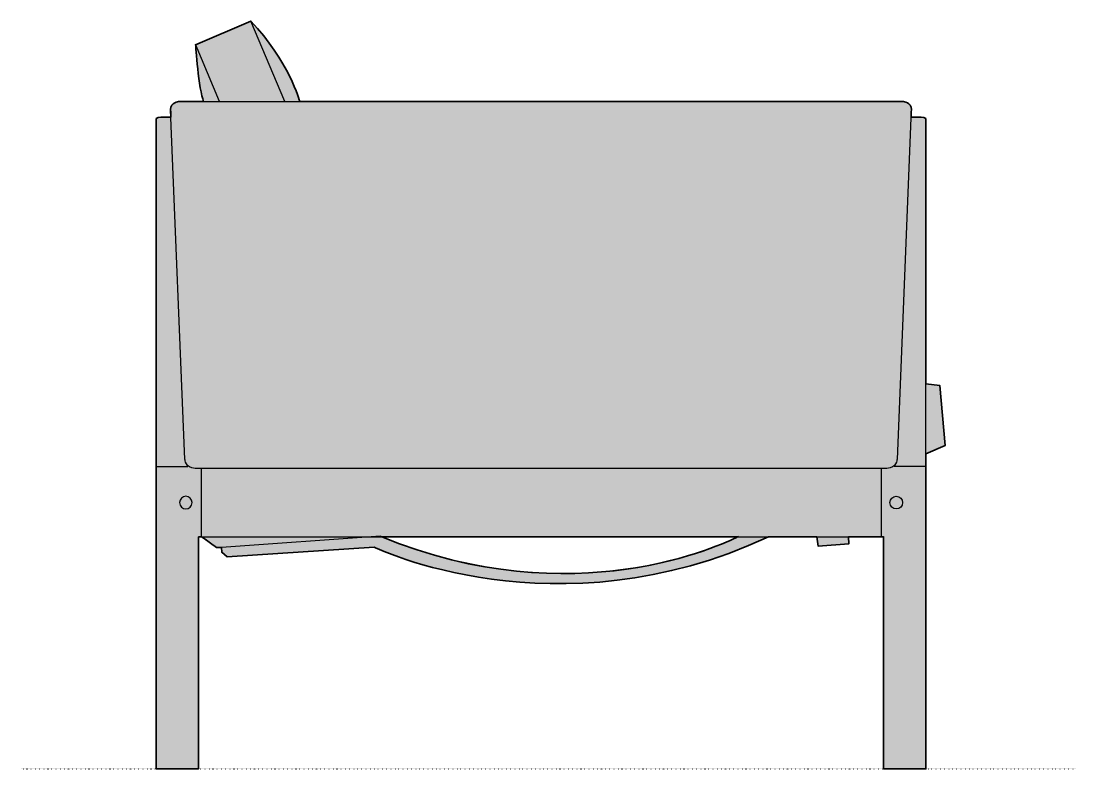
# Model space of a CAD drawing. Header units: millimetres. Extents: x -14 to 3443, y -1336 to 762.
# Drawn here: x 2377 to 3443, y 0 to 757 of the extents above; entities that cross this region are included whole.
import ezdxf

# ---------------------------------------------------------------- set-up
doc = ezdxf.new("R2010")
doc.units = ezdxf.units.MM
doc.linetypes.add('Dots', pattern=[1, 0, -1])
doc.layers.add('Blocks', color=7, linetype='Continuous')
doc.layers.add('Blocks$Fill', color=7, linetype='Continuous', true_color=0xffffff)
for name, color, linetype, lineweight, true_color in [('Blocks$Inner', 7, 'Continuous', 25, 0x007f00), ('Blocks$Outline', 7, 'Continuous', 35, 0xff3f3f), ('Groud', 7, 'Dots', 25, 0x243775)]:
    doc.layers.add(name, color=color, linetype=linetype, lineweight=lineweight, true_color=true_color)

# ---------------------------------------------------------------- blocks, each defined once
blk = doc.blocks.new('CH163 Side')
at = {"layer": 'Blocks$Fill'}
h = blk.add_hatch(color=256, dxfattribs=at)
h.paths.add_polyline_path([(-915.1, 659.5), (-925.2, 659.5), (-925.7, 659.5), (-926.1, 659.5), (-926.5, 659.5), (-926.8, 659.5), (-927.2, 659.4), (-927.5, 659.4), (-927.8, 659.3), (-928, 659.3), (-928.2, 659.2), (-928.3, 659.2), (-928.4, 659.2), (-928.5, 659.2), (-928.6, 659.1), (-928.7, 659.1), (-928.8, 659.1), (-928.9, 659), (-929, 659), (-929, 658.9), (-929.1, 658.9), (-929.2, 658.9), (-929.3, 658.8), (-929.3, 658.8), (-929.4, 658.8), (-929.4, 658.7), (-929.5, 658.7), (-929.5, 658.6), (-929.6, 658.6), (-929.6, 658.6), (-929.7, 658.5), (-929.7, 658.5), (-929.7, 658.5), (-929.7, 658.5), (-929.7, 658.5), (-929.7, 658.4), (-929.8, 658.4), (-929.8, 658.4), (-929.8, 658.4), (-929.8, 658.4), (-929.8, 658.4), (-929.8, 658.3), (-929.8, 658.3), (-929.8, 658.3), (-929.9, 658.3), (-929.9, 658.3), (-929.9, 658.3), (-929.9, 658.2), (-929.9, 658.2), (-929.9, 658.2), (-929.9, 658.2), (-929.9, 658.2), (-929.9, 658.2), (-929.9, 658.2), (-929.9, 658.1), (-929.9, 658.1), (-929.9, 658.1), (-929.9, 658.1), (-929.9, 658.1), (-930, 658.1), (-930, 658), (-930, 658), (-930, 658), (-930, 658), (-930, 658), (-930, 658), (-930, 658), (-930, 657.9), (-930, 657.9), (-930, 657.9), (-930, 657.9), (-930, 657.9), (-930, 657.9), (-930, 655.8), (-930, 655.8), (-930, 0), (-930, 0), (-887.3, 0), (-887.3, 0), (-887.3, 234.5), (-887.3, 234.5), (-887.3, 234.5), (-887.3, 234.6), (-887.3, 234.6), (-887.2, 234.6), (-887.2, 234.6), (-887.2, 234.7), (-887.2, 234.7), (-887.2, 234.7), (-887.2, 234.7), (-887.2, 234.7), (-887.2, 234.8), (-887.2, 234.8), (-887.2, 234.8), (-887.1, 234.8), (-887.1, 234.8), (-884, 234.8), (-869.1, 224.2), (-869.1, 224.2), (-864.1, 224.2), (-863.7, 219.2), (-863.7, 219.2), (-858.4, 214.6), (-858.4, 214.6), (-709.6, 224.5), (-709.6, 224.5), (-707.5, 223.5), (-701.3, 220.9), (-691.3, 216.9), (-684.9, 214.6), (-677.6, 212), (-669.4, 209.4), (-660.5, 206.7), (-650.7, 204), (-640.2, 201.4), (-628.9, 198.8), (-616.9, 196.4), (-604.2, 194.1), (-590.9, 192.1), (-576.9, 190.4), (-562.4, 189), (-547.2, 188.1), (-531.5, 187.5), (-515.3, 187.5), (-498.6, 188), (-481.5, 189.2), (-472.8, 190), (-463.9, 190.9), (-455, 192.1), (-445.9, 193.4), (-436.8, 195), (-427.5, 196.7), (-418.2, 198.6), (-408.8, 200.7), (-399.3, 203.1), (-389.8, 205.6), (-380.1, 208.4), (-370.4, 211.4), (-360.7, 214.7), (-350.8, 218.2), (-340.9, 222), (-331, 226), (-321, 230.3), (-310.9, 234.8), (-261.9, 234.8), (-260.6, 225.6), (-229.6, 227.7), (-230, 234.8), (-194.4, 234.8), (-194.4, 234.8), (-194.4, 0), (-194.4, 0), (-151.7, 0), (-151.7, 0), (-151.7, 318.9), (-132.1, 327.4), (-137.5, 387.9), (-151.7, 389.8), (-151.7, 655.8), (-151.7, 655.8), (-151.7, 655.8), (-151.7, 657.9), (-151.7, 657.9), (-151.7, 657.9), (-151.7, 657.9), (-151.7, 657.9), (-151.7, 657.9), (-151.7, 658), (-151.7, 658), (-151.7, 658), (-151.7, 658), (-151.7, 658), (-151.7, 658), (-151.7, 658), (-151.7, 658.1), (-151.7, 658.1), (-151.7, 658.1), (-151.7, 658.1), (-151.7, 658.1), (-151.8, 658.1), (-151.8, 658.2), (-151.8, 658.2), (-151.8, 658.2), (-151.8, 658.2), (-151.8, 658.2), (-151.8, 658.2), (-151.8, 658.2), (-151.8, 658.3), (-151.8, 658.3), (-151.8, 658.3), (-151.8, 658.3), (-151.8, 658.3), (-151.9, 658.3), (-151.9, 658.4), (-151.9, 658.4), (-151.9, 658.4), (-151.9, 658.4), (-151.9, 658.4), (-151.9, 658.4), (-152, 658.5), (-152, 658.5), (-152, 658.5), (-152, 658.5), (-152, 658.5), (-152.1, 658.6), (-152.1, 658.6), (-152.1, 658.6), (-152.2, 658.7), (-152.2, 658.7), (-152.3, 658.8), (-152.4, 658.8), (-152.4, 658.8), (-152.5, 658.9), (-152.6, 658.9), (-152.6, 658.9), (-152.7, 659), (-152.8, 659), (-152.9, 659.1), (-153, 659.1), (-153.1, 659.1), (-153.2, 659.2), (-153.3, 659.2), (-153.4, 659.2), (-153.5, 659.2), (-153.7, 659.3), (-153.9, 659.3), (-154.2, 659.4), (-154.5, 659.4), (-154.9, 659.5), (-155.2, 659.5), (-155.6, 659.5), (-156, 659.5), (-156.5, 659.5), (-156.5, 659.5), (-166.6, 659.5), (-166.3, 667.2), (-166.3, 667.5), (-166.3, 667.9), (-166.3, 668.1), (-166.4, 668.2), (-166.4, 668.4), (-166.4, 668.6), (-166.4, 668.7), (-166.4, 668.9), (-166.5, 669), (-166.5, 669.2), (-166.5, 669.3), (-166.6, 669.5), (-166.6, 669.6), (-166.7, 669.8), (-166.7, 669.9), (-166.7, 670), (-166.8, 670.2), (-166.8, 670.3), (-166.9, 670.4), (-166.9, 670.6), (-167, 670.7), (-167.1, 670.8), (-167.1, 670.9), (-167.2, 671.1), (-167.2, 671.2), (-167.3, 671.3), (-167.4, 671.4), (-167.4, 671.5), (-167.5, 671.6), (-167.6, 671.7), (-167.7, 671.8), (-167.7, 671.9), (-167.8, 672), (-167.9, 672.1), (-168, 672.2), (-168, 672.3), (-168.1, 672.4), (-168.2, 672.5), (-168.4, 672.7), (-168.5, 672.9), (-168.7, 673), (-168.9, 673.2), (-169.1, 673.3), (-169.3, 673.5), (-169.4, 673.6), (-169.6, 673.7), (-169.8, 673.9), (-170, 674), (-170.2, 674.1), (-170.4, 674.2), (-170.6, 674.3), (-170.8, 674.4), (-171, 674.5), (-171.2, 674.5), (-171.3, 674.6), (-171.5, 674.7), (-171.7, 674.8), (-171.9, 674.8), (-172.2, 674.9), (-172.6, 675), (-172.9, 675.1), (-173.2, 675.2), (-173.5, 675.2), (-173.7, 675.3), (-173.9, 675.3), (-174.1, 675.3), (-174.3, 675.3), (-174.5, 675.4), (-174.5, 675.4), (-531.2, 675.4), (-531.2, 675.4), (-784.7, 675.4), (-784.8, 675.8), (-785.2, 677.2), (-786, 679.5), (-787.1, 682.5), (-788.6, 686.3), (-790.4, 690.7), (-792.6, 695.7), (-795.3, 701.3), (-798.4, 707.3), (-802, 713.7), (-806, 720.4), (-808.2, 723.9), (-810.6, 727.4), (-813, 731), (-815.6, 734.7), (-818.4, 738.3), (-821.2, 742), (-824.3, 745.7), (-827.4, 749.4), (-830.7, 753.1), (-834.2, 756.8), (-834.2, 756.8), (-890.1, 732.7), (-890.1, 732.7), (-889.5, 725.5), (-888, 708.5), (-886.8, 698.8), (-886.2, 694), (-885.5, 689.4), (-884.7, 685.1), (-884.3, 683.1), (-883.9, 681.3), (-883.5, 679.6), (-883, 678), (-882.8, 677.3), (-882.6, 676.6), (-882.3, 675.9), (-882.1, 675.4), (-907.2, 675.4), (-907.3, 675.4), (-907.4, 675.3), (-907.6, 675.3), (-907.7, 675.3), (-908, 675.3), (-908.2, 675.2), (-908.5, 675.2), (-908.8, 675.1), (-909.1, 675), (-909.4, 674.9), (-909.8, 674.8), (-910, 674.8), (-910.2, 674.7), (-910.3, 674.6), (-910.5, 674.5), (-910.7, 674.5), (-910.9, 674.4), (-911.1, 674.3), (-911.3, 674.2), (-911.5, 674.1), (-911.7, 674), (-911.9, 673.9), (-912.1, 673.7), (-912.2, 673.6), (-912.4, 673.5), (-912.6, 673.3), (-912.8, 673.2), (-913, 673), (-913.1, 672.9), (-913.3, 672.7), (-913.5, 672.5), (-913.6, 672.4), (-913.6, 672.3), (-913.7, 672.2), (-913.8, 672.1), (-913.9, 672), (-914, 671.9), (-914, 671.8), (-914.1, 671.7), (-914.2, 671.6), (-914.2, 671.5), (-914.3, 671.4), (-914.4, 671.3), (-914.4, 671.2), (-914.5, 671.1), (-914.6, 670.9), (-914.6, 670.8), (-914.7, 670.7), (-914.7, 670.6), (-914.8, 670.4), (-914.8, 670.3), (-914.9, 670.2), (-914.9, 670), (-915, 669.9), (-915, 669.8), (-915.1, 669.6), (-915.1, 669.5), (-915.1, 669.3), (-915.2, 669.2), (-915.2, 669), (-915.2, 668.9), (-915.3, 668.7), (-915.3, 668.6), (-915.3, 668.4), (-915.3, 668.2), (-915.3, 668.1), (-915.4, 667.9), (-915.4, 667.5), (-915.4, 667.2), (-915.4, 667.2)], flags=0)
h.paths.add_polyline_path([(-342.1, 234.8), (-346.4, 232.8), (-353.7, 229.5), (-358.5, 227.5), (-364, 225.3), (-370.2, 223), (-377, 220.6), (-384.6, 218.1), (-392.8, 215.6), (-401.6, 213), (-411, 210.6), (-421.1, 208.3), (-431.7, 206), (-442.8, 204), (-454.6, 202.2), (-466.8, 200.6), (-479.5, 199.3), (-492.8, 198.4), (-506.5, 197.8), (-520.7, 197.7), (-535.3, 198), (-550.3, 198.8), (-565.8, 200.1), (-581.6, 202), (-597.8, 204.6), (-606.1, 206.1), (-614.4, 207.7), (-622.8, 209.6), (-631.3, 211.6), (-639.8, 213.8), (-648.5, 216.2), (-657.2, 218.8), (-666, 221.6), (-674.9, 224.6), (-683.8, 227.8), (-692.8, 231.2), (-701.9, 234.8)], flags=0)
at = {"layer": 'Blocks$Inner'}
for points in [[(-800, 675.4), (-834.2, 756.8)], [(-865.9, 675.4), (-890.1, 733.4)], [(-907.2, 675.4), (-531.2, 675.4), (-173.4, 675.4)], [(-151.7, 318.9), (-132.1, 327.4), (-137.5, 387.9), (-151.7, 389.8)], [(-930, 305.9), (-897.9, 305.9)], [(-884.7, 304.2), (-884.7, 234.8)], [(-197, 304.2), (-197, 234.8)], [(-151.7, 305.9), (-183.7, 305.9)], [(-230, 234.8), (-229.6, 227.7), (-260.6, 225.6), (-261.9, 235)]]:
    blk.add_lwpolyline(points, dxfattribs=at)
for points, knots in [([(-834.2, 756.8), (-834.2, 756.8), (-890.1, 732.7), (-890.1, 732.7), (-890.1, 732.7), (-887.1, 687.4), (-882.1, 675.4)], [1, 1, 1, 1, 2, 2, 2, 3, 3, 3, 3]), ([(-901.2, 313.1), (-901.2, 313.1), (-915.4, 667.2), (-915.4, 667.2), (-915.4, 675), (-907.2, 675.4), (-907.2, 675.4)], [0, 0, 0, 0, 1, 1, 1, 2, 2, 2, 2]), ([(-180.5, 313.1), (-180.5, 313.1), (-166.3, 667.2), (-166.3, 667.2), (-166.3, 675), (-174.5, 675.4), (-174.5, 675.4)], [0, 0, 0, 0, 1, 1, 1, 2, 2, 2, 2]), ([(-925.2, 659.5), (-930.1, 659.5), (-930, 657.9), (-930, 657.9), (-930, 657.9), (-930, 655.8), (-930, 655.8), (-930, 655.8), (-930, 0), (-930, 0), (-930, 0), (-887.3, 0), (-887.3, 0), (-887.3, 0), (-887.3, 234.8), (-887.3, 234.8)], [-5, -5, -5, -5, -4, -4, -4, -3, -3, -3, -2, -2, -2, -1, -1, -1, 0, 0, 0, 0]), ([(-194.4, 234.8), (-194.4, 234.8), (-194.4, 0), (-194.4, 0), (-194.4, 0), (-151.7, 0), (-151.7, 0), (-151.7, 0), (-151.7, 655.8), (-151.7, 655.8), (-151.7, 655.8), (-151.7, 657.9), (-151.7, 657.9), (-151.7, 657.9), (-151.6, 659.5), (-156.5, 659.5)], [2, 2, 2, 2, 3, 3, 3, 4, 4, 4, 5, 5, 5, 6, 6, 6, 7, 7, 7, 7]), ([(-550.5, 304.2), (-550.5, 304.2), (-890.5, 304.2), (-890.5, 304.2), (-900.7, 304.2), (-900.8, 313.1), (-900.8, 313.1)], [2, 2, 2, 2, 3, 3, 3, 4, 4, 4, 4]), ([(-180.9, 313.1), (-180.9, 313.1), (-181, 304.2), (-191.2, 304.2), (-191.2, 304.2), (-550.5, 304.2), (-550.5, 304.2)], [0, 0, 0, 0, 1, 1, 1, 2, 2, 2, 2]), ([(-893.7, 269.5), (-893.7, 266), (-896.5, 263.2), (-900, 263.2), (-903.6, 263.2), (-906.4, 266), (-906.4, 269.5), (-906.4, 273.1), (-903.6, 275.9), (-900, 275.9), (-896.5, 275.9), (-893.7, 273.1), (-893.7, 269.5)], [0, 0, 0, 0, 1, 1, 1, 2, 2, 2, 3, 3, 3, 4, 4, 4, 4]), ([(-188, 269.5), (-188, 266), (-185.2, 263.2), (-181.6, 263.2), (-178.1, 263.2), (-175.3, 266), (-175.3, 269.5), (-175.3, 273.1), (-178.1, 275.9), (-181.6, 275.9), (-185.2, 275.9), (-188, 273.1), (-188, 269.5)], [0, 0, 0, 0, 1, 1, 1, 2, 2, 2, 3, 3, 3, 4, 4, 4, 4]), ([(-887.2, 231.7), (-887.2, 234), (-888.4, 236.2), (-884, 234.8), (-884, 234.8), (-869.1, 224.2), (-869.1, 224.2), (-869.1, 224.2), (-864.1, 224.2), (-864.1, 224.2)], [0, 0, 0, 0, 1, 1, 1, 2, 2, 2, 3, 3, 3, 3]), ([(-703.3, 235.4), (-703.3, 235.4), (-864.1, 224.2), (-864.1, 224.2), (-864.1, 224.2), (-863.7, 219.2), (-863.7, 219.2), (-863.7, 219.2), (-858.4, 214.6), (-858.4, 214.6), (-858.4, 214.6), (-709.6, 224.5), (-709.6, 224.5), (-709.6, 224.5), (-525.9, 134.6), (-310.9, 234.8)], [1, 1, 1, 1, 2, 2, 2, 3, 3, 3, 4, 4, 4, 5, 5, 5, 6, 6, 6, 6])]:
    blk.add_open_spline(points, degree=3, knots=knots, dxfattribs=at)
for points, degree in [([(-784.7, 675.4), (-784.7, 675.4), (-796.5, 717.3), (-834.2, 756.8)], 3), ([(-915.1, 659.5), (-915.1, 659.5), (-925.2, 659.5), (-925.2, 659.5)], 3), ([(-156.5, 659.5), (-156.5, 659.5), (-166.6, 659.5), (-166.6, 659.5)], 3), ([(-887.3, 234.8), (-550.5, 234.8)], 1), ([(-341, 235.4), (-341, 235.4), (-498.6, 150.5), (-703.3, 235.4)], 3), ([(-550.5, 234.8), (-194.4, 234.8)], 1), ([(-197.6, 234.8), (-193.6, 235.9), (-194.5, 235.9), (-194.5, 231.7)], 3)]:
    blk.add_open_spline(points, degree=degree, dxfattribs=at)
at = {"layer": 'Blocks$Outline'}
for points in [[(-882.1, 675.4), (-907.2, 675.4)], [(-531.2, 675.4), (-784.7, 675.4)], [(-174.5, 675.4), (-531.2, 675.4)], [(-531.2, 675.4), (-531.2, 675.4)], [(-151.7, 318.9), (-132.1, 327.4), (-137.5, 387.9), (-151.7, 389.8)], [(-261.9, 234.8), (-260.6, 225.6), (-229.6, 227.7), (-230, 234.8)]]:
    blk.add_lwpolyline(points, dxfattribs=at)
for points, knots in [([(-784.7, 675.4), (-784.7, 675.4), (-796.5, 717.3), (-834.2, 756.8), (-834.2, 756.8), (-890.1, 732.7), (-890.1, 732.7), (-890.1, 732.7), (-887.1, 687.4), (-882.1, 675.4)], [0, 0, 0, 0, 1, 1, 1, 2, 2, 2, 3, 3, 3, 3]), ([(-907.2, 675.4), (-907.2, 675.4), (-915.4, 675), (-915.4, 667.2), (-915.4, 667.2), (-915.3, 664.5), (-915.1, 659.5)], [-2, -2, -2, -2, -1, -1, -1, -0.912546, -0.912546, -0.912546, -0.912546]), ([(-166.6, 659.5), (-166.4, 664.5), (-166.3, 667.2), (-166.3, 667.2), (-166.3, 675), (-174.5, 675.4), (-174.5, 675.4)], [0.912546, 0.912546, 0.912546, 0.912546, 1, 1, 1, 2, 2, 2, 2]), ([(-915.1, 659.5), (-915.1, 659.5), (-925.2, 659.5), (-925.2, 659.5), (-930.1, 659.5), (-930, 657.9), (-930, 657.9), (-930, 657.9), (-930, 655.8), (-930, 655.8), (-930, 655.8), (-930, 313.2), (-930, 0), (-930, 0), (-930, 0), (-887.3, 0), (-887.3, 0), (-887.3, 0), (-887.3, 224.3), (-887.3, 234.5)], [-6, -6, -6, -6, -5, -5, -5, -4, -4, -4, -3, -3, -3, -2.477615, -2, -2, -2, -1, -1, -1, -0.022663, -0.022663, -0.022663, -0.022663]), ([(-151.7, 389.8), (-151.7, 530.7), (-151.7, 655.8), (-151.7, 655.8), (-151.7, 655.8), (-151.7, 657.9), (-151.7, 657.9), (-151.7, 657.9), (-151.6, 659.5), (-156.5, 659.5), (-156.5, 659.5), (-166.6, 659.5), (-166.6, 659.5)], [4.563277, 4.563277, 4.563277, 4.563277, 5, 5, 5, 6, 6, 6, 7, 7, 7, 8, 8, 8, 8]), ([(-230, 234.8), (-219.2, 234.8), (-207.3, 234.8), (-195.5, 234.8), (-194.4, 234.8), (-194.4, 234.8), (-194.4, 0), (-194.4, 0), (-194.4, 0), (-151.7, 0), (-151.7, 0), (-151.7, 0), (-151.7, 153.7), (-151.7, 314.5), (-151.7, 318.9)], [1.900077, 1.900077, 1.900077, 1.900077, 1.990911, 2, 2, 2, 3, 3, 3, 4, 4, 4, 4.477615, 4.490829, 4.490829, 4.490829, 4.490829]), ([(-884, 234.8), (-883.8, 234.7), (-869.1, 224.2), (-869.1, 224.2), (-869.1, 224.2), (-864.1, 224.2), (-864.1, 224.2)], [1.00731, 1.00731, 1.00731, 1.00731, 2, 2, 2, 3, 3, 3, 3]), ([(-864.1, 224.2), (-864.1, 224.2), (-863.7, 219.2), (-863.7, 219.2), (-863.7, 219.2), (-858.4, 214.6), (-858.4, 214.6), (-858.4, 214.6), (-709.6, 224.5), (-709.6, 224.5), (-709.6, 224.5), (-525.9, 134.6), (-310.9, 234.8)], [2, 2, 2, 2, 3, 3, 3, 4, 4, 4, 5, 5, 5, 6, 6, 6, 6]), ([(-701.9, 234.8), (-651.4, 234.8), (-600.9, 234.8), (-550.5, 234.8), (-481, 234.8), (-411.6, 234.8), (-342.1, 234.8)], [0.550474, 0.550474, 0.550474, 0.550474, 1, 1, 1, 1.585141, 1.585141, 1.585141, 1.585141])]:
    blk.add_open_spline(points, degree=3, knots=knots, dxfattribs=at)
for points in [[(-887.3, 234.5), (-887.2, 234.6), (-887.2, 234.7), (-887.1, 234.8)], [(-887.1, 234.8), (-886.1, 234.8), (-885.1, 234.8), (-884, 234.8)], [(-342.1, 234.8), (-356.4, 227.6), (-507.8, 155), (-701.9, 234.8)], [(-310.9, 234.8), (-294.6, 234.8), (-278.3, 234.8), (-261.9, 234.8)]]:
    blk.add_open_spline(points, degree=3, dxfattribs=at)

msp = doc.modelspace()

# ---------------------------------------------------------------- linework, layer by layer
at = {"layer": 'Groud'}
msp.add_lwpolyline([(2376.7, 0), (3443.3, 0)], dxfattribs=at)

# ---------------------------------------------------------------- block references
at = {"layer": 'Blocks'}
msp.add_blockref('CH163 Side', (3443.3, 0), dxfattribs=at)

doc.saveas('drawing.dxf')
